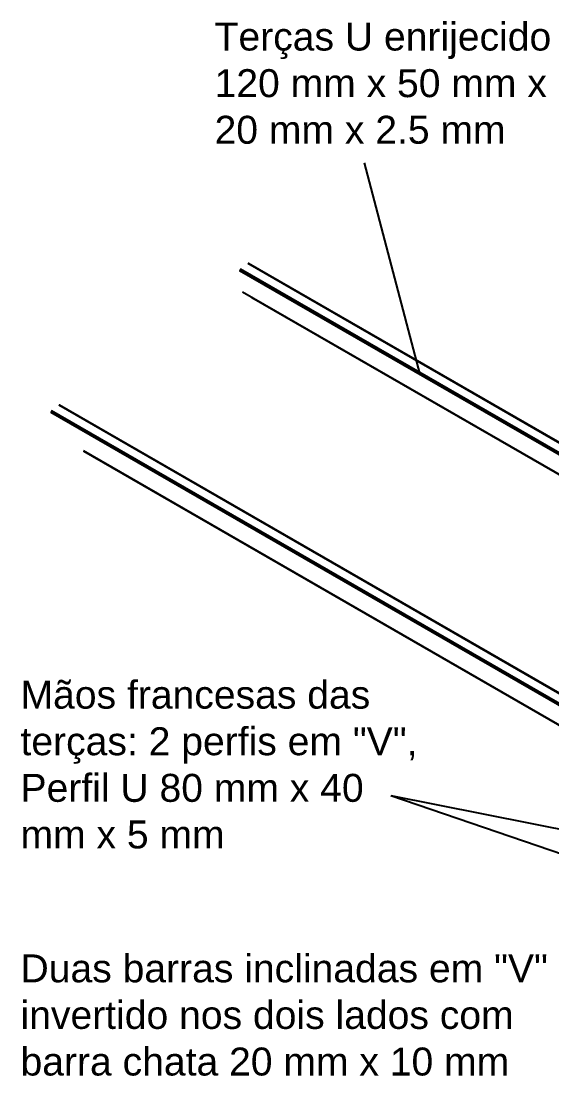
# Model space of a CAD drawing. Header units: millimetres. Extents: x 357 to 945, y 547 to 720.
# Drawn here: x 538.652 to 540.69, y 654.867 to 658.921 of the extents above; entities that cross this region are included whole.
import ezdxf

# ---------------------------------------------------------------- set-up
doc = ezdxf.new("R2010")
doc.units = ezdxf.units.MM
doc.layers.add('LCL-TEXTO4', color=4, linetype='Continuous')
doc.layers.add('PLANTA-VIS', color=7, linetype='Continuous')
doc.styles.add('ROMANS', font='arial.ttf')

msp = doc.modelspace()

# ---------------------------------------------------------------- linework, layer by layer
for p, q in [((539.9694, 658.37709), (540.1821, 657.56282)), ((540.0709, 655.94558), (541.52918, 655.44533)), ((540.0709, 655.94558), (541.35353, 655.69025))]:
    msp.add_line(p, q)
at = {"layer": 'PLANTA-VIS', "extrusion": (6.79673e-13, 0.816497, 0.57735)}
for p, q in [((542.9863, 655.98905), (539.52147, 657.98947)), ((542.98767, 655.98978), (539.52285, 657.99019)), ((542.98893, 655.98982), (539.5241, 657.99024)), ((542.95536, 655.96168), (539.49054, 657.9621)), ((542.95542, 655.96331), (539.4906, 657.96373)), ((542.95601, 655.96509), (539.49119, 657.96551)), ((542.95703, 655.96675), (539.4922, 657.96717)), ((542.95833, 655.96804), (539.49351, 657.96846)), ((541.97812, 656.45046), (539.50213, 657.87998)), ((541.97729, 656.44998), (539.53571, 657.85962)), ((541.9772, 656.44993), (539.53796, 657.85823)), ((542.23005, 655.41731), (538.76523, 657.41772)), ((542.23012, 655.41894), (538.76529, 657.41935)), ((542.2307, 655.42072), (538.76588, 657.42114)), ((542.23172, 655.42238), (538.7669, 657.42279)), ((542.23302, 655.42367), (538.7682, 657.42408)), ((542.26099, 655.44466), (538.79617, 657.44508)), ((542.26237, 655.44538), (538.79754, 657.44579)), ((542.26362, 655.44542), (538.79879, 657.44584)), ((541.34521, 655.85267), (538.89123, 657.26947)), ((541.34437, 655.85219), (538.89142, 657.2684)), ((541.34428, 655.85214), (538.89213, 657.26788))]:
    msp.add_line(p, q, dxfattribs=at)

# ---------------------------------------------------------------- texts
at = {"layer": 'LCL-TEXTO4', "attachment_point": 1, "style": 'ROMANS'}
for s, insert, char_height, width in [('{\\fArial|b0|i0|c0|p34;\\H1.00007x;\\C2;Terças U enrijecido 120 mm x 50 mm x 20 mm x 2.5 mm}', (539.39441, 658.91578), 0.1074311, 1.4390151), ('{\\fArial|b0|i0|c186|p34;\\H1.00007x;\\C2;Mão\\fArial|b0|i0|c0|p34;s\\fArial|b0|i0|c186|p34; francesa\\fArial|b0|i0|c0|p34;s \\fArial|b0|i0|c186|p34;das terças: \\fArial|b0|i0|c0|p34;2 perfis em "V",\\PPerfil U 80 mm x 40 mm x 5 mm }', (538.64925, 656.38645), 0.10743114, 1.5409043), ('{\\fArial|b0|i0|c0|p34;\\H1.00007x;\\C2;Duas barras inclinadas em "V" invertido nos dois lados com barra chata 20 mm x 10 mm}', (538.64925, 655.33461), 0.10743114, 2.1755215)]:
    msp.add_mtext(s, dxfattribs=dict(at, insert=insert, char_height=char_height, width=width))

doc.saveas('drawing.dxf')
